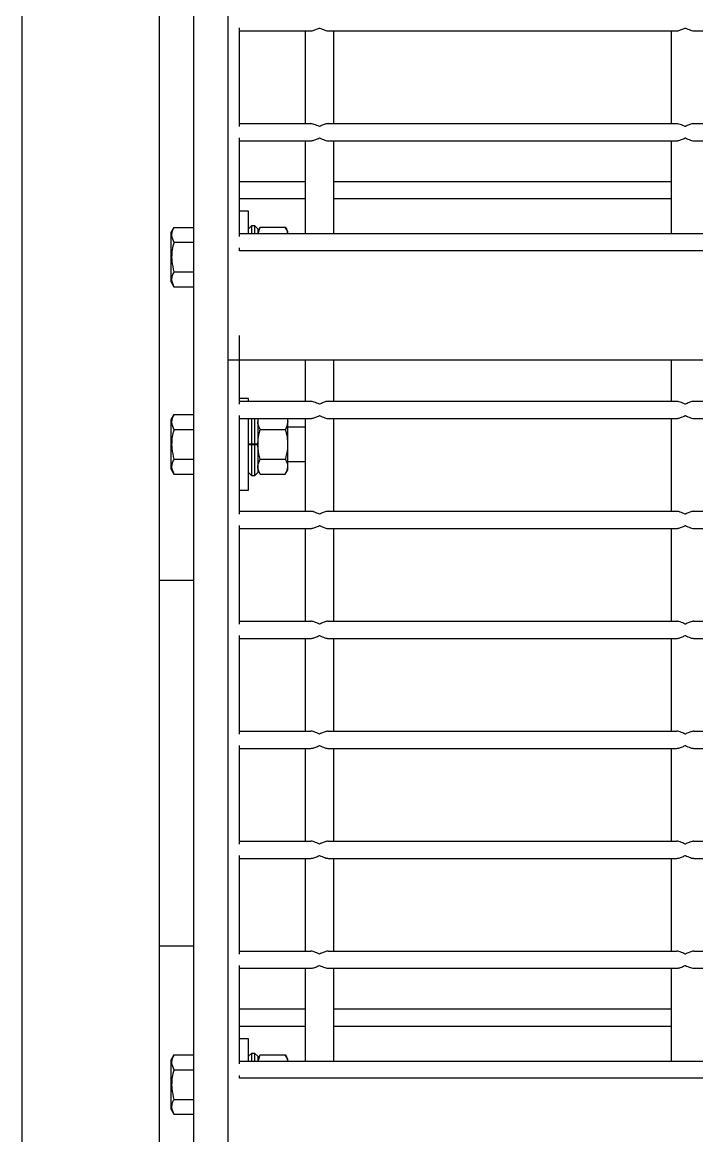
# Model space of a CAD drawing. Header units: millimetres. Extents: x 1293 to 41893, y 1011 to 26911.
# Drawn here: x 13086.5 to 13211.4, y 11343.5 to 11549.6 of the extents above; entities that cross this region are included whole.
import ezdxf

# ---------------------------------------------------------------- set-up
doc = ezdxf.new("R2010")
doc.units = ezdxf.units.MM
doc.header["$LTSCALE"] = 50

msp = doc.modelspace()

# ---------------------------------------------------------------- linework, layer by layer
at = {"color": 7, "linetype": 'Continuous', "lineweight": 25}
for p, q in [((13118.2601497, 11156.0549012), (13118.2601497, 13206.5065398)), ((13124.6101497, 11156.0549012), (13124.6101497, 13206.5065398)), ((13086.5101497, 11155.9260983), (13086.5101497, 13202.969236)), ((13111.9101497, 11155.9260983), (13111.9101497, 13202.969236)), ((13126.7301497, 11530.3018202), (13126.7301497, 11548.5451535)), ((13126.7301497, 11548.0159869), (13139.9593163, 11548.0159869)), ((13138.900983, 11548.0159869), (13138.900983, 11530.8309869)), ((13143.1343163, 11548.0159869), (13207.6926497, 11548.0159869)), ((13144.1926497, 11530.8309869), (13144.1926497, 11548.0159869)), ((13206.6343163, 11548.0159869), (13206.6343163, 11530.8309869)), ((13210.8676497, 11548.0159869), (13275.425983, 11548.0159869)), ((13126.7301497, 11530.8309869), (13139.9593163, 11530.8309869)), ((13143.1343163, 11530.8309869), (13207.6926497, 11530.8309869)), ((13210.8676497, 11530.8309869), (13275.425983, 11530.8309869)), ((13126.7301497, 11509.9418202), (13126.7301497, 11528.1851535)), ((13126.7301497, 11527.6559869), (13139.9593163, 11527.6559869)), ((13138.900983, 11527.6559869), (13138.900983, 11510.4709869)), ((13143.1343163, 11527.6559869), (13207.6926497, 11527.6559869)), ((13144.1926497, 11510.4709869), (13144.1926497, 11527.6559869)), ((13206.6343163, 11527.6559869), (13206.6343163, 11510.4709869)), ((13210.8676497, 11527.6559869), (13275.425983, 11527.6559869)), ((13126.7301497, 11520.1420983), (13138.900983, 11520.1420983)), ((13144.1926497, 11520.1420983), (13206.6343163, 11520.1420983)), ((13126.7301497, 11516.9670983), (13138.900983, 11516.9670983)), ((13144.1926497, 11516.9670983), (13206.6343163, 11516.9670983)), ((13128.4201497, 11514.6043202), (13126.7301497, 11514.6043202)), ((13128.4201497, 11510.4709869), (13128.4201497, 11514.6043202)), ((13114.5938513, 11511.6369149), (13114.0268163, 11510.6547815)), ((13114.5938513, 11511.6369149), (13118.2601497, 11511.6369149)), ((13128.9493163, 11511.8909869), (13128.4201497, 11511.3618202)), ((13129.5843163, 11511.8909869), (13128.9493163, 11511.8909869)), ((13128.9493163, 11511.8909869), (13128.9493163, 11510.4709869)), ((13130.113483, 11511.3618202), (13129.5843163, 11511.8909869)), ((13129.5843163, 11510.4709869), (13129.5843163, 11511.8909869)), ((13130.5660802, 11511.6409869), (13130.113483, 11510.8570655)), ((13130.1780255, 11510.4709869), (13130.5660802, 11511.6409869)), ((13130.5660802, 11511.6409869), (13135.2171358, 11511.6409869)), ((13135.669733, 11510.8570655), (13135.2171358, 11511.6409869)), ((13114.0268163, 11510.6547815), (13114.0268163, 11501.6205256)), ((13126.7301497, 11510.4709869), (13630.4968163, 11510.4709869)), ((13130.113483, 11511.3618202), (13130.113483, 11510.4709869)), ((13135.669733, 11510.4709869), (13135.669733, 11510.8570655)), ((13114.5938513, 11508.8872842), (13118.2601497, 11508.8872842)), ((13126.7301497, 11507.2959869), (13126.7301497, 11507.8251535)), ((13630.4968163, 11507.2959869), (13126.7301497, 11507.2959869)), ((13114.5938513, 11503.3880229), (13118.2601497, 11503.3880229)), ((13114.0268163, 11501.6205256), (13114.5938513, 11500.6383922)), ((13114.5938513, 11500.6383922), (13118.2601497, 11500.6383922)), ((13126.7301497, 11478.8929316), (13126.7301497, 11491.6389869)), ((13124.6101497, 11487.0843202), (13632.6168163, 11487.0843202)), ((13138.900983, 11487.0843202), (13138.900983, 11479.4220983)), ((13144.1926497, 11479.4220983), (13144.1926497, 11487.0843202)), ((13206.6343163, 11487.0843202), (13206.6343163, 11479.4220983)), ((13128.4201497, 11479.9287649), (13126.7301497, 11479.9287649)), ((13126.7301497, 11479.4220983), (13139.9593163, 11479.4220983)), ((13128.4201497, 11479.4220983), (13128.4201497, 11479.9287649)), ((13143.1343163, 11479.4220983), (13207.6926497, 11479.4220983)), ((13210.8676497, 11479.4220983), (13275.425983, 11479.4220983)), ((13114.5938513, 11476.9613596), (13114.0268163, 11475.9792262)), ((13114.5938513, 11476.9613596), (13118.2601497, 11476.9613596)), ((13126.7301497, 11458.5329316), (13126.7301497, 11476.7762649)), ((13114.0268163, 11475.9792262), (13114.0268163, 11466.9449703)), ((13126.7301497, 11476.2470983), (13139.9593163, 11476.2470983)), ((13128.4201497, 11462.9954316), (13128.4201497, 11476.2470983)), ((13128.9493163, 11476.2470983), (13128.9493163, 11471.4620983)), ((13129.5843163, 11471.4620983), (13129.5843163, 11476.2470983)), ((13130.1513503, 11476.2470983), (13130.113483, 11476.1815102)), ((13130.113483, 11476.2470983), (13130.113483, 11471.4620983)), ((13135.669733, 11476.1815102), (13135.6318657, 11476.2470983)), ((13135.669733, 11466.7426863), (13135.669733, 11476.1815102)), ((13138.900983, 11474.6370983), (13135.669733, 11474.6370983)), ((13138.900983, 11476.2470983), (13138.900983, 11459.0620983)), ((13143.1343163, 11476.2470983), (13207.6926497, 11476.2470983)), ((13144.1926497, 11459.0620983), (13144.1926497, 11476.2470983)), ((13206.6343163, 11476.2470983), (13206.6343163, 11459.0620983)), ((13210.8676497, 11476.2470983), (13275.425983, 11476.2470983)), ((13114.5938513, 11474.2117289), (13118.2601497, 11474.2117289)), ((13130.562557, 11474.2076659), (13135.220659, 11474.2076659)), ((13130.113483, 11471.4620983), (13128.4201497, 11471.4620983)), ((13128.9493163, 11471.436009), (13128.4201497, 11471.4318423)), ((13128.4201497, 11471.4209631), (13128.9493163, 11471.4167964)), ((13128.9493163, 11471.436009), (13129.5843163, 11471.436009)), ((13128.9493163, 11471.4167964), (13128.9493163, 11465.7087649)), ((13129.5843163, 11471.4167964), (13128.9493163, 11471.4167964)), ((13130.113483, 11471.4318423), (13129.5843163, 11471.436009)), ((13129.5843163, 11471.4167964), (13130.113483, 11471.4209631)), ((13129.5843163, 11465.7087649), (13129.5843163, 11471.4167964)), ((13130.113483, 11471.4249375), (13130.113483, 11466.2379316)), ((13114.5938513, 11468.7124676), (13118.2601497, 11468.7124676)), ((13130.562557, 11468.7165306), (13135.220659, 11468.7165306)), ((13135.669733, 11468.2870983), (13138.900983, 11468.2870983)), ((13114.0268163, 11466.9449703), (13114.5938513, 11465.9628369)), ((13128.4201497, 11466.2379316), (13128.9493163, 11465.7087649)), ((13129.5843163, 11465.7087649), (13130.113483, 11466.2379316)), ((13130.113483, 11466.7426863), (13130.5660802, 11465.9587649)), ((13135.2171358, 11465.9587649), (13135.669733, 11466.7426863)), ((13114.5938513, 11465.9628369), (13118.2601497, 11465.9628369)), ((13128.9493163, 11465.7087649), (13129.5843163, 11465.7087649)), ((13130.5660802, 11465.9587649), (13135.2171358, 11465.9587649)), ((13126.7301497, 11462.9954316), (13128.4201497, 11462.9954316)), ((13126.7301497, 11459.0620983), (13139.9593163, 11459.0620983)), ((13143.1343163, 11459.0620983), (13207.6926497, 11459.0620983)), ((13210.8676497, 11459.0620983), (13275.425983, 11459.0620983)), ((13126.7301497, 11438.1729316), (13126.7301497, 11456.4162649)), ((13126.7301497, 11455.8870983), (13139.9593163, 11455.8870983)), ((13138.900983, 11455.8870983), (13138.900983, 11438.7020983)), ((13143.1343163, 11455.8870983), (13207.6926497, 11455.8870983)), ((13144.1926497, 11438.7020983), (13144.1926497, 11455.8870983)), ((13206.6343163, 11455.8870983), (13206.6343163, 11438.7020983)), ((13210.8676497, 11455.8870983), (13275.425983, 11455.8870983)), ((13118.2601497, 11446.2620983), (13111.9101497, 11446.2620983)), ((13126.7301497, 11438.7020983), (13139.9593163, 11438.7020983)), ((13143.1343163, 11438.7020983), (13207.6926497, 11438.7020983)), ((13210.8676497, 11438.7020983), (13275.425983, 11438.7020983)), ((13126.7301497, 11417.8129316), (13126.7301497, 11436.0562649)), ((13126.7301497, 11435.5270983), (13139.9593163, 11435.5270983)), ((13138.900983, 11435.5270983), (13138.900983, 11418.3420983)), ((13143.1343163, 11435.5270983), (13207.6926497, 11435.5270983)), ((13144.1926497, 11418.3420983), (13144.1926497, 11435.5270983)), ((13206.6343163, 11435.5270983), (13206.6343163, 11418.3420983)), ((13210.8676497, 11435.5270983), (13275.425983, 11435.5270983)), ((13126.7301497, 11418.3420983), (13139.9593163, 11418.3420983)), ((13143.1343163, 11418.3420983), (13207.6926497, 11418.3420983)), ((13210.8676497, 11418.3420983), (13275.425983, 11418.3420983)), ((13126.7301497, 11397.4529316), (13126.7301497, 11415.6962649)), ((13126.7301497, 11415.1670983), (13139.9593163, 11415.1670983)), ((13138.900983, 11415.1670983), (13138.900983, 11397.9820983)), ((13143.1343163, 11415.1670983), (13207.6926497, 11415.1670983)), ((13144.1926497, 11397.9820983), (13144.1926497, 11415.1670983)), ((13206.6343163, 11415.1670983), (13206.6343163, 11397.9820983)), ((13210.8676497, 11415.1670983), (13275.425983, 11415.1670983)), ((13126.7301497, 11397.9820983), (13139.9593163, 11397.9820983)), ((13143.1343163, 11397.9820983), (13207.6926497, 11397.9820983)), ((13210.8676497, 11397.9820983), (13275.425983, 11397.9820983)), ((13126.7301497, 11377.0929316), (13126.7301497, 11395.3362649)), ((13126.7301497, 11394.8070983), (13139.9593163, 11394.8070983)), ((13138.900983, 11394.8070983), (13138.900983, 11377.6220983)), ((13143.1343163, 11394.8070983), (13207.6926497, 11394.8070983)), ((13144.1926497, 11377.6220983), (13144.1926497, 11394.8070983)), ((13206.6343163, 11394.8070983), (13206.6343163, 11377.6220983)), ((13210.8676497, 11394.8070983), (13275.425983, 11394.8070983)), ((13118.2601497, 11378.5287649), (13111.9101497, 11378.5287649)), ((13126.7301497, 11377.6220983), (13139.9593163, 11377.6220983)), ((13143.1343163, 11377.6220983), (13207.6926497, 11377.6220983)), ((13210.8676497, 11377.6220983), (13275.425983, 11377.6220983)), ((13126.7301497, 11356.7329316), (13126.7301497, 11374.9762649)), ((13126.7301497, 11374.4470983), (13139.9593163, 11374.4470983)), ((13138.900983, 11374.4470983), (13138.900983, 11357.2620983)), ((13143.1343163, 11374.4470983), (13207.6926497, 11374.4470983)), ((13144.1926497, 11357.2620983), (13144.1926497, 11374.4470983)), ((13206.6343163, 11374.4470983), (13206.6343163, 11357.2620983)), ((13210.8676497, 11374.4470983), (13275.425983, 11374.4470983)), ((13126.7301497, 11366.9332096), (13138.900983, 11366.9332096)), ((13144.1926497, 11366.9332096), (13206.6343163, 11366.9332096)), ((13126.7301497, 11363.7582096), (13138.900983, 11363.7582096)), ((13144.1926497, 11363.7582096), (13206.6343163, 11363.7582096)), ((13128.4201497, 11361.3954316), (13126.7301497, 11361.3954316)), ((13128.4201497, 11357.2620983), (13128.4201497, 11361.3954316)), ((13114.5938513, 11358.4280262), (13114.0268163, 11357.4458929)), ((13114.0268163, 11357.4458929), (13114.0268163, 11348.4116369)), ((13114.5938513, 11358.4280262), (13118.2601497, 11358.4280262)), ((13126.7301497, 11357.2620983), (13630.4968163, 11357.2620983)), ((13128.9493163, 11358.6820983), (13128.4201497, 11358.1529316)), ((13129.5843163, 11358.6820983), (13128.9493163, 11358.6820983)), ((13128.9493163, 11358.6820983), (13128.9493163, 11357.2620983)), ((13130.113483, 11358.1529316), (13129.5843163, 11358.6820983)), ((13129.5843163, 11357.2620983), (13129.5843163, 11358.6820983)), ((13130.5660802, 11358.4320983), (13130.113483, 11357.6481769)), ((13130.113483, 11358.1529316), (13130.113483, 11357.2620983)), ((13130.1780255, 11357.2620983), (13130.5660802, 11358.4320983)), ((13130.5660802, 11358.4320983), (13135.2171358, 11358.4320983)), ((13135.669733, 11357.6481769), (13135.2171358, 11358.4320983)), ((13135.669733, 11357.2620983), (13135.669733, 11357.6481769)), ((13114.5938513, 11355.6783956), (13118.2601497, 11355.6783956)), ((13126.7301497, 11354.0870983), (13126.7301497, 11354.6162649)), ((13630.4968163, 11354.0870983), (13126.7301497, 11354.0870983)), ((13114.5938513, 11350.1791343), (13118.2601497, 11350.1791343)), ((13114.0268163, 11348.4116369), (13114.5938513, 11347.4295036)), ((13114.5938513, 11347.4295036), (13118.2601497, 11347.4295036))]:
    msp.add_line(p, q, dxfattribs=at)
for points, knots in [([(13139.9593163, 11548.0159869), (13140.0438516, 11548.0225483), (13140.3210863, 11548.0440666), (13140.8561457, 11548.238874), (13141.3074794, 11548.4381143), (13141.5442604, 11548.5440104), (13141.5468163, 11548.5451535)], [0, 0, 0, 0, 0.1723614537, 0.5652622383, 0.9953071929, 1, 1, 1, 1]), ([(13141.5468163, 11548.5451535), (13141.5493722, 11548.5440105), (13141.8693106, 11548.4009296), (13142.3448262, 11548.188659), (13142.8674681, 11548.0323144), (13143.0682235, 11548.0200309), (13143.1343163, 11548.0159869)], [0, 0, 0, 0, 0.00469712726, 0.5879730072, 0.8643521995, 1, 1, 1, 1]), ([(13207.6926497, 11548.0159869), (13207.7771849, 11548.0225483), (13208.0544196, 11548.0440666), (13208.5894791, 11548.238874), (13209.0408128, 11548.4381143), (13209.2775937, 11548.5440104), (13209.2801497, 11548.5451535)], [0, 0, 0, 0, 0.1723614537, 0.5652622384, 0.9953071929, 1, 1, 1, 1]), ([(13209.2801497, 11548.5451535), (13209.2827055, 11548.5440105), (13209.6026439, 11548.4009296), (13210.0781596, 11548.188659), (13210.6008014, 11548.0323144), (13210.8015568, 11548.0200309), (13210.8676497, 11548.0159869)], [0, 0, 0, 0, 0.0046971273, 0.5879730073, 0.8643521995, 1, 1, 1, 1]), ([(13141.5468163, 11530.3018202), (13141.5442604, 11530.3029632), (13141.2243221, 11530.4460441), (13140.7488064, 11530.6583148), (13140.2261645, 11530.8146593), (13140.0254092, 11530.8269429), (13139.9593163, 11530.8309869)], [0, 0, 0, 0, 0.0046971273, 0.5879730072, 0.8643521995, 1, 1, 1, 1]), ([(13143.1343163, 11530.8309869), (13143.0497811, 11530.8244255), (13142.7725464, 11530.8029071), (13142.2374869, 11530.6080997), (13141.7861532, 11530.4088595), (13141.5493723, 11530.3029633), (13141.5468163, 11530.3018202)], [0, 0, 0, 0, 0.1723614537, 0.5652622383, 0.9953071929, 1, 1, 1, 1]), ([(13209.2801497, 11530.3018202), (13209.2775938, 11530.3029632), (13208.9576554, 11530.4460441), (13208.4821398, 11530.6583148), (13207.9594979, 11530.8146593), (13207.7587425, 11530.8269429), (13207.6926497, 11530.8309869)], [0, 0, 0, 0, 0.0046971273, 0.5879730072, 0.8643521995, 1, 1, 1, 1]), ([(13210.8676497, 11530.8309869), (13210.7831144, 11530.8244255), (13210.5058797, 11530.8029071), (13209.9708202, 11530.6080997), (13209.5194866, 11530.4088595), (13209.2827056, 11530.3029633), (13209.2801497, 11530.3018202)], [0, 0, 0, 0, 0.1723614537, 0.5652622383, 0.9953071929, 1, 1, 1, 1]), ([(13139.9593163, 11527.6559869), (13140.0438516, 11527.6625483), (13140.3210863, 11527.6840666), (13140.8561457, 11527.878874), (13141.3074794, 11528.0781143), (13141.5442604, 11528.1840104), (13141.5468163, 11528.1851535)], [0, 0, 0, 0, 0.1723614537, 0.5652622383, 0.9953071929, 1, 1, 1, 1]), ([(13141.5468163, 11528.1851535), (13141.5493722, 11528.1840105), (13141.8693106, 11528.0409296), (13142.3448262, 11527.828659), (13142.8674681, 11527.6723144), (13143.0682235, 11527.6600309), (13143.1343163, 11527.6559869)], [0, 0, 0, 0, 0.0046971273, 0.5879730072, 0.8643521995, 1, 1, 1, 1]), ([(13207.6926497, 11527.6559869), (13207.7771849, 11527.6625483), (13208.0544196, 11527.6840666), (13208.5894791, 11527.878874), (13209.0408128, 11528.0781143), (13209.2775937, 11528.1840104), (13209.2801497, 11528.1851535)], [0, 0, 0, 0, 0.1723614537, 0.5652622384, 0.9953071929, 1, 1, 1, 1]), ([(13209.2801497, 11528.1851535), (13209.2827055, 11528.1840105), (13209.6026439, 11528.0409296), (13210.0781596, 11527.828659), (13210.6008014, 11527.6723144), (13210.8015568, 11527.6600309), (13210.8676497, 11527.6559869)], [0, 0, 0, 0, 0.0046971273, 0.5879730073, 0.8643521995, 1, 1, 1, 1]), ([(13114.5938513, 11511.6369149), (13114.4719416, 11511.398409), (13114.2254787, 11510.9162254), (13114.0887073, 11509.9804209), (13114.3982515, 11509.3105641), (13114.5938513, 11508.8872842)], [0, 0, 0, 0, 0.2648633469, 0.5354700776, 1, 1, 1, 1]), ([(13135.2171358, 11511.6409869), (13135.3487502, 11511.401972), (13135.5601683, 11511.0180314), (13135.5902766, 11510.620894), (13135.6016416, 11510.4709869)], [0, 0, 0, 0, 0.62253099059, 1, 1, 1, 1]), ([(13114.5938513, 11508.8872842), (13114.5295797, 11508.6512578), (13114.3434158, 11507.9676028), (13114.157634, 11506.7947137), (13114.1558616, 11505.1686425), (13114.4318325, 11504.0467001), (13114.5938513, 11503.3880229)], [0, 0, 0, 0, 0.1315464599, 0.3810267709, 0.6366091688, 1, 1, 1, 1]), ([(13114.5938513, 11503.3880229), (13114.4719416, 11503.149517), (13114.2254787, 11502.6673335), (13114.0887073, 11501.7315289), (13114.3982515, 11501.0616721), (13114.5938513, 11500.6383922)], [0, 0, 0, 0, 0.2648633469, 0.5354700776, 1, 1, 1, 1]), ([(13141.5468163, 11478.8929316), (13141.5442604, 11478.8940746), (13141.2243221, 11479.0371555), (13140.7488064, 11479.2494261), (13140.2261645, 11479.4057707), (13140.0254092, 11479.4180543), (13139.9593163, 11479.4220983)], [0, 0, 0, 0, 0.0046971273, 0.5879730072, 0.8643521995, 1, 1, 1, 1]), ([(13143.1343163, 11479.4220983), (13143.0497811, 11479.4155368), (13142.7725464, 11479.3940185), (13142.2374869, 11479.1992111), (13141.7861532, 11478.9999708), (13141.5493723, 11478.8940747), (13141.5468163, 11478.8929316)], [0, 0, 0, 0, 0.1723614537, 0.5652622383, 0.9953071929, 1, 1, 1, 1]), ([(13209.2801497, 11478.8929316), (13209.2775938, 11478.8940746), (13208.9576554, 11479.0371555), (13208.4821398, 11479.2494261), (13207.9594979, 11479.4057707), (13207.7587425, 11479.4180543), (13207.6926497, 11479.4220983)], [0, 0, 0, 0, 0.0046971273, 0.5879730072, 0.8643521995, 1, 1, 1, 1]), ([(13210.8676497, 11479.4220983), (13210.7831144, 11479.4155368), (13210.5058797, 11479.3940185), (13209.9708202, 11479.1992111), (13209.5194866, 11478.9999708), (13209.2827056, 11478.8940747), (13209.2801497, 11478.8929316)], [0, 0, 0, 0, 0.1723614537, 0.5652622383, 0.9953071929, 1, 1, 1, 1]), ([(13114.5938513, 11476.9613596), (13114.4719416, 11476.7228537), (13114.2254787, 11476.2406701), (13114.0887073, 11475.3048656), (13114.3982515, 11474.6350088), (13114.5938513, 11474.2117289)], [0, 0, 0, 0, 0.2648633469, 0.5354700776, 1, 1, 1, 1]), ([(13139.9593163, 11476.2470983), (13140.0438516, 11476.2536597), (13140.3210863, 11476.275178), (13140.8561457, 11476.4699854), (13141.3074794, 11476.6692257), (13141.5442604, 11476.7751218), (13141.5468163, 11476.7762649)], [0, 0, 0, 0, 0.1723614537, 0.5652622383, 0.9953071929, 1, 1, 1, 1]), ([(13141.5468163, 11476.7762649), (13141.5493722, 11476.7751219), (13141.8693106, 11476.632041), (13142.3448262, 11476.4197704), (13142.8674681, 11476.2634258), (13143.0682235, 11476.2511423), (13143.1343163, 11476.2470983)], [0, 0, 0, 0, 0.0046971273, 0.5879730072, 0.8643521995, 1, 1, 1, 1]), ([(13207.6926497, 11476.2470983), (13207.7771849, 11476.2536597), (13208.0544196, 11476.275178), (13208.5894791, 11476.4699854), (13209.0408128, 11476.6692257), (13209.2775937, 11476.7751218), (13209.2801497, 11476.7762649)], [0, 0, 0, 0, 0.1723614537, 0.5652622384, 0.9953071929, 1, 1, 1, 1]), ([(13209.2801497, 11476.7762649), (13209.2827055, 11476.7751219), (13209.6026439, 11476.632041), (13210.0781596, 11476.4197704), (13210.6008014, 11476.2634258), (13210.8015568, 11476.2511423), (13210.8676497, 11476.2470983)], [0, 0, 0, 0, 0.0046971273, 0.5879730073, 0.8643521995, 1, 1, 1, 1]), ([(13130.562557, 11474.2076659), (13130.4434934, 11474.4465159), (13130.2027821, 11474.9293999), (13130.0647162, 11475.625134), (13130.2486091, 11476.0598311), (13130.3278301, 11476.2470983)], [0, 0, 0, 0, 0.3577842349, 0.7233338549, 1, 1, 1, 1]), ([(13135.5399937, 11476.2470983), (13135.5405677, 11476.2458231), (13135.6518338, 11475.9986353), (13135.7032409, 11475.3017976), (13135.4075268, 11474.6313411), (13135.220659, 11474.2076659)], [0, 0, 0, 0, 0.0019050038, 0.3692833919, 1, 1, 1, 1]), ([(13114.5938513, 11474.2117289), (13114.5295797, 11473.9757025), (13114.3434158, 11473.2920475), (13114.157634, 11472.1191584), (13114.1558616, 11470.4930873), (13114.4318325, 11469.3711448), (13114.5938513, 11468.7124676)], [0, 0, 0, 0, 0.1315464599, 0.3810267709, 0.6366091688, 1, 1, 1, 1]), ([(13130.562557, 11468.7165306), (13130.4000796, 11469.3786652), (13130.1266063, 11470.4931351), (13130.1276757, 11472.1234099), (13130.3126613, 11473.2903765), (13130.5002283, 11473.9788765), (13130.562557, 11474.2076659)], [0, 0, 0, 0, 0.365780177, 0.6156618098, 0.8722839524, 1, 1, 1, 1]), ([(13135.220659, 11474.2076659), (13135.2829894, 11473.9788728), (13135.467425, 11473.3018737), (13135.6544279, 11472.1355738), (13135.6594288, 11470.5047556), (13135.383124, 11469.3786635), (13135.220659, 11468.7165306)], [0, 0, 0, 0, 0.1277165798, 0.3779136182, 0.6342182989, 1, 1, 1, 1]), ([(13114.5938513, 11468.7124676), (13114.4719416, 11468.4739617), (13114.2254787, 11467.9917782), (13114.0887073, 11467.0559736), (13114.3982515, 11466.3861168), (13114.5938513, 11465.9628369)], [0, 0, 0, 0, 0.2648633469, 0.5354700776, 1, 1, 1, 1]), ([(13130.5660802, 11465.9587649), (13130.4437711, 11466.197933), (13130.1965057, 11466.681446), (13130.057968, 11467.6199801), (13130.3671675, 11468.2919188), (13130.562557, 11468.7165306)], [0, 0, 0, 0, 0.2648580026, 0.535448761, 1, 1, 1, 1]), ([(13135.220659, 11468.7165306), (13135.3423698, 11468.4775629), (13135.588433, 11467.9944411), (13135.7244648, 11467.0558231), (13135.4136872, 11466.3837914), (13135.2171358, 11465.9587649)], [0, 0, 0, 0, 0.2645663682, 0.5348749116, 1, 1, 1, 1]), ([(13141.5468163, 11458.5329316), (13141.5442604, 11458.5340746), (13141.2243221, 11458.6771555), (13140.7488064, 11458.8894261), (13140.2261645, 11459.0457707), (13140.0254092, 11459.0580543), (13139.9593163, 11459.0620983)], [0, 0, 0, 0, 0.0046971273, 0.5879730072, 0.8643521995, 1, 1, 1, 1]), ([(13143.1343163, 11459.0620983), (13143.0497811, 11459.0555368), (13142.7725464, 11459.0340185), (13142.2374869, 11458.8392111), (13141.7861532, 11458.6399708), (13141.5493723, 11458.5340747), (13141.5468163, 11458.5329316)], [0, 0, 0, 0, 0.1723614537, 0.5652622383, 0.9953071929, 1, 1, 1, 1]), ([(13209.2801497, 11458.5329316), (13209.2775938, 11458.5340746), (13208.9576554, 11458.6771555), (13208.4821398, 11458.8894261), (13207.9594979, 11459.0457707), (13207.7587425, 11459.0580543), (13207.6926497, 11459.0620983)], [0, 0, 0, 0, 0.0046971273, 0.5879730072, 0.8643521995, 1, 1, 1, 1]), ([(13210.8676497, 11459.0620983), (13210.7831144, 11459.0555368), (13210.5058797, 11459.0340185), (13209.9708202, 11458.8392111), (13209.5194866, 11458.6399708), (13209.2827056, 11458.5340747), (13209.2801497, 11458.5329316)], [0, 0, 0, 0, 0.1723614537, 0.5652622383, 0.9953071929, 1, 1, 1, 1]), ([(13139.9593163, 11455.8870983), (13140.0438516, 11455.8936597), (13140.3210863, 11455.915178), (13140.8561457, 11456.1099854), (13141.3074794, 11456.3092257), (13141.5442604, 11456.4151218), (13141.5468163, 11456.4162649)], [0, 0, 0, 0, 0.1723614537, 0.5652622383, 0.9953071929, 1, 1, 1, 1]), ([(13141.5468163, 11456.4162649), (13141.5493722, 11456.4151219), (13141.8693106, 11456.272041), (13142.3448262, 11456.0597704), (13142.8674681, 11455.9034258), (13143.0682235, 11455.8911423), (13143.1343163, 11455.8870983)], [0, 0, 0, 0, 0.0046971273, 0.5879730072, 0.8643521995, 1, 1, 1, 1]), ([(13207.6926497, 11455.8870983), (13207.7771849, 11455.8936597), (13208.0544196, 11455.915178), (13208.5894791, 11456.1099854), (13209.0408128, 11456.3092257), (13209.2775937, 11456.4151218), (13209.2801497, 11456.4162649)], [0, 0, 0, 0, 0.1723614537, 0.5652622384, 0.9953071929, 1, 1, 1, 1]), ([(13209.2801497, 11456.4162649), (13209.2827055, 11456.4151219), (13209.6026439, 11456.272041), (13210.0781596, 11456.0597704), (13210.6008014, 11455.9034258), (13210.8015568, 11455.8911423), (13210.8676497, 11455.8870983)], [0, 0, 0, 0, 0.0046971273, 0.5879730073, 0.8643521995, 1, 1, 1, 1]), ([(13141.5468163, 11438.1729316), (13141.5442604, 11438.1740746), (13141.2243221, 11438.3171555), (13140.7488064, 11438.5294261), (13140.2261645, 11438.6857707), (13140.0254092, 11438.6980543), (13139.9593163, 11438.7020983)], [0, 0, 0, 0, 0.0046971273, 0.5879730072, 0.8643521995, 1, 1, 1, 1]), ([(13143.1343163, 11438.7020983), (13143.0497811, 11438.6955368), (13142.7725464, 11438.6740185), (13142.2374869, 11438.4792111), (13141.7861532, 11438.2799708), (13141.5493723, 11438.1740747), (13141.5468163, 11438.1729316)], [0, 0, 0, 0, 0.1723614537, 0.5652622383, 0.9953071929, 1, 1, 1, 1]), ([(13209.2801497, 11438.1729316), (13209.2775938, 11438.1740746), (13208.9576554, 11438.3171555), (13208.4821398, 11438.5294261), (13207.9594979, 11438.6857707), (13207.7587425, 11438.6980543), (13207.6926497, 11438.7020983)], [0, 0, 0, 0, 0.0046971273, 0.5879730072, 0.8643521995, 1, 1, 1, 1]), ([(13210.8676497, 11438.7020983), (13210.7831144, 11438.6955368), (13210.5058797, 11438.6740185), (13209.9708202, 11438.4792111), (13209.5194866, 11438.2799708), (13209.2827056, 11438.1740747), (13209.2801497, 11438.1729316)], [0, 0, 0, 0, 0.17236145367, 0.56526223835, 0.99530719289, 1, 1, 1, 1]), ([(13139.9593163, 11435.5270983), (13140.0438516, 11435.5336597), (13140.3210863, 11435.555178), (13140.8561457, 11435.7499854), (13141.3074794, 11435.9492257), (13141.5442604, 11436.0551218), (13141.5468163, 11436.0562649)], [0, 0, 0, 0, 0.1723614537, 0.5652622383, 0.9953071929, 1, 1, 1, 1]), ([(13141.5468163, 11436.0562649), (13141.5493722, 11436.0551219), (13141.8693106, 11435.912041), (13142.3448262, 11435.6997704), (13142.8674681, 11435.5434258), (13143.0682235, 11435.5311423), (13143.1343163, 11435.5270983)], [0, 0, 0, 0, 0.0046971273, 0.5879730072, 0.8643521995, 1, 1, 1, 1]), ([(13207.6926497, 11435.5270983), (13207.7771849, 11435.5336597), (13208.0544196, 11435.555178), (13208.5894791, 11435.7499854), (13209.0408128, 11435.9492257), (13209.2775937, 11436.0551218), (13209.2801497, 11436.0562649)], [0, 0, 0, 0, 0.1723614537, 0.5652622384, 0.9953071929, 1, 1, 1, 1]), ([(13209.2801497, 11436.0562649), (13209.2827055, 11436.0551219), (13209.6026439, 11435.912041), (13210.0781596, 11435.6997704), (13210.6008014, 11435.5434258), (13210.8015568, 11435.5311423), (13210.8676497, 11435.5270983)], [0, 0, 0, 0, 0.0046971273, 0.5879730073, 0.8643521995, 1, 1, 1, 1]), ([(13141.5468163, 11417.8129316), (13141.5442604, 11417.8140746), (13141.2243221, 11417.9571555), (13140.7488064, 11418.1694261), (13140.2261645, 11418.3257707), (13140.0254092, 11418.3380543), (13139.9593163, 11418.3420983)], [0, 0, 0, 0, 0.0046971273, 0.5879730072, 0.8643521995, 1, 1, 1, 1]), ([(13143.1343163, 11418.3420983), (13143.0497811, 11418.3355368), (13142.7725464, 11418.3140185), (13142.2374869, 11418.1192111), (13141.7861532, 11417.9199708), (13141.5493723, 11417.8140747), (13141.5468163, 11417.8129316)], [0, 0, 0, 0, 0.17236145365, 0.56526223831, 0.99530719289, 1, 1, 1, 1]), ([(13209.2801497, 11417.8129316), (13209.2775938, 11417.8140746), (13208.9576554, 11417.9571555), (13208.4821398, 11418.1694261), (13207.9594979, 11418.3257707), (13207.7587425, 11418.3380543), (13207.6926497, 11418.3420983)], [0, 0, 0, 0, 0.0046971273, 0.5879730072, 0.8643521995, 1, 1, 1, 1]), ([(13210.8676497, 11418.3420983), (13210.7831144, 11418.3355368), (13210.5058797, 11418.3140185), (13209.9708202, 11418.1192111), (13209.5194866, 11417.9199708), (13209.2827056, 11417.8140747), (13209.2801497, 11417.8129316)], [0, 0, 0, 0, 0.1723614537, 0.5652622383, 0.9953071929, 1, 1, 1, 1]), ([(13139.9593163, 11415.1670983), (13140.0438516, 11415.1736597), (13140.3210863, 11415.195178), (13140.8561457, 11415.3899854), (13141.3074794, 11415.5892257), (13141.5442604, 11415.6951218), (13141.5468163, 11415.6962649)], [0, 0, 0, 0, 0.1723614537, 0.5652622383, 0.9953071929, 1, 1, 1, 1]), ([(13141.5468163, 11415.6962649), (13141.5493722, 11415.6951219), (13141.8693106, 11415.552041), (13142.3448262, 11415.3397704), (13142.8674681, 11415.1834258), (13143.0682235, 11415.1711423), (13143.1343163, 11415.1670983)], [0, 0, 0, 0, 0.0046971273, 0.5879730072, 0.8643521995, 1, 1, 1, 1]), ([(13207.6926497, 11415.1670983), (13207.7771849, 11415.1736597), (13208.0544196, 11415.195178), (13208.5894791, 11415.3899854), (13209.0408128, 11415.5892257), (13209.2775937, 11415.6951218), (13209.2801497, 11415.6962649)], [0, 0, 0, 0, 0.17236145368, 0.56526223836, 0.99530719289, 1, 1, 1, 1]), ([(13209.2801497, 11415.6962649), (13209.2827055, 11415.6951219), (13209.6026439, 11415.552041), (13210.0781596, 11415.3397704), (13210.6008014, 11415.1834258), (13210.8015568, 11415.1711423), (13210.8676497, 11415.1670983)], [0, 0, 0, 0, 0.0046971273, 0.5879730073, 0.8643521995, 1, 1, 1, 1]), ([(13141.5468163, 11397.4529316), (13141.5442604, 11397.4540746), (13141.2243221, 11397.5971555), (13140.7488064, 11397.8094261), (13140.2261645, 11397.9657707), (13140.0254092, 11397.9780543), (13139.9593163, 11397.9820983)], [0, 0, 0, 0, 0.00469712726, 0.58797300717, 0.8643521995, 1, 1, 1, 1]), ([(13143.1343163, 11397.9820983), (13143.0497811, 11397.9755368), (13142.7725464, 11397.9540185), (13142.2374869, 11397.7592111), (13141.7861532, 11397.5599708), (13141.5493723, 11397.4540747), (13141.5468163, 11397.4529316)], [0, 0, 0, 0, 0.1723614537, 0.5652622383, 0.9953071929, 1, 1, 1, 1]), ([(13209.2801497, 11397.4529316), (13209.2775938, 11397.4540746), (13208.9576554, 11397.5971555), (13208.4821398, 11397.8094261), (13207.9594979, 11397.9657707), (13207.7587425, 11397.9780543), (13207.6926497, 11397.9820983)], [0, 0, 0, 0, 0.0046971273, 0.5879730072, 0.8643521995, 1, 1, 1, 1]), ([(13210.8676497, 11397.9820983), (13210.7831144, 11397.9755368), (13210.5058797, 11397.9540185), (13209.9708202, 11397.7592111), (13209.5194866, 11397.5599708), (13209.2827056, 11397.4540747), (13209.2801497, 11397.4529316)], [0, 0, 0, 0, 0.1723614537, 0.5652622383, 0.9953071929, 1, 1, 1, 1]), ([(13139.9593163, 11394.8070983), (13140.0438516, 11394.8136597), (13140.3210863, 11394.835178), (13140.8561457, 11395.0299854), (13141.3074794, 11395.2292257), (13141.5442604, 11395.3351218), (13141.5468163, 11395.3362649)], [0, 0, 0, 0, 0.1723614537, 0.5652622383, 0.9953071929, 1, 1, 1, 1]), ([(13141.5468163, 11395.3362649), (13141.5493722, 11395.3351219), (13141.8693106, 11395.192041), (13142.3448262, 11394.9797704), (13142.8674681, 11394.8234258), (13143.0682235, 11394.8111423), (13143.1343163, 11394.8070983)], [0, 0, 0, 0, 0.0046971273, 0.5879730072, 0.8643521995, 1, 1, 1, 1]), ([(13207.6926497, 11394.8070983), (13207.7771849, 11394.8136597), (13208.0544196, 11394.835178), (13208.5894791, 11395.0299854), (13209.0408128, 11395.2292257), (13209.2775937, 11395.3351218), (13209.2801497, 11395.3362649)], [0, 0, 0, 0, 0.17236145368, 0.56526223836, 0.99530719289, 1, 1, 1, 1]), ([(13209.2801497, 11395.3362649), (13209.2827055, 11395.3351219), (13209.6026439, 11395.192041), (13210.0781596, 11394.9797704), (13210.6008014, 11394.8234258), (13210.8015568, 11394.8111423), (13210.8676497, 11394.8070983)], [0, 0, 0, 0, 0.0046971273, 0.5879730073, 0.8643521995, 1, 1, 1, 1]), ([(13141.5468163, 11377.0929316), (13141.5442604, 11377.0940746), (13141.2243221, 11377.2371555), (13140.7488064, 11377.4494261), (13140.2261645, 11377.6057707), (13140.0254092, 11377.6180543), (13139.9593163, 11377.6220983)], [0, 0, 0, 0, 0.0046971273, 0.5879730072, 0.8643521995, 1, 1, 1, 1]), ([(13143.1343163, 11377.6220983), (13143.0497811, 11377.6155368), (13142.7725464, 11377.5940185), (13142.2374869, 11377.3992111), (13141.7861532, 11377.1999708), (13141.5493723, 11377.0940747), (13141.5468163, 11377.0929316)], [0, 0, 0, 0, 0.1723614537, 0.5652622383, 0.9953071929, 1, 1, 1, 1]), ([(13209.2801497, 11377.0929316), (13209.2775938, 11377.0940746), (13208.9576554, 11377.2371555), (13208.4821398, 11377.4494261), (13207.9594979, 11377.6057707), (13207.7587425, 11377.6180543), (13207.6926497, 11377.6220983)], [0, 0, 0, 0, 0.0046971273, 0.5879730072, 0.8643521995, 1, 1, 1, 1]), ([(13210.8676497, 11377.6220983), (13210.7831144, 11377.6155368), (13210.5058797, 11377.5940185), (13209.9708202, 11377.3992111), (13209.5194866, 11377.1999708), (13209.2827056, 11377.0940747), (13209.2801497, 11377.0929316)], [0, 0, 0, 0, 0.1723614537, 0.5652622383, 0.9953071929, 1, 1, 1, 1]), ([(13139.9593163, 11374.4470983), (13140.0438516, 11374.4536597), (13140.3210863, 11374.475178), (13140.8561457, 11374.6699854), (13141.3074794, 11374.8692257), (13141.5442604, 11374.9751218), (13141.5468163, 11374.9762649)], [0, 0, 0, 0, 0.1723614537, 0.5652622383, 0.9953071929, 1, 1, 1, 1]), ([(13141.5468163, 11374.9762649), (13141.5493722, 11374.9751219), (13141.8693106, 11374.832041), (13142.3448262, 11374.6197704), (13142.8674681, 11374.4634258), (13143.0682235, 11374.4511423), (13143.1343163, 11374.4470983)], [0, 0, 0, 0, 0.0046971273, 0.5879730072, 0.8643521995, 1, 1, 1, 1]), ([(13207.6926497, 11374.4470983), (13207.7771849, 11374.4536597), (13208.0544196, 11374.475178), (13208.5894791, 11374.6699854), (13209.0408128, 11374.8692257), (13209.2775937, 11374.9751218), (13209.2801497, 11374.9762649)], [0, 0, 0, 0, 0.17236145368, 0.56526223836, 0.99530719289, 1, 1, 1, 1]), ([(13209.2801497, 11374.9762649), (13209.2827055, 11374.9751219), (13209.6026439, 11374.832041), (13210.0781596, 11374.6197704), (13210.6008014, 11374.4634258), (13210.8015568, 11374.4511423), (13210.8676497, 11374.4470983)], [0, 0, 0, 0, 0.0046971273, 0.5879730073, 0.8643521995, 1, 1, 1, 1]), ([(13114.5938513, 11358.4280262), (13114.4719416, 11358.1895204), (13114.2254787, 11357.7073368), (13114.0887073, 11356.7715322), (13114.3982515, 11356.1016754), (13114.5938513, 11355.6783956)], [0, 0, 0, 0, 0.2648633469, 0.5354700776, 1, 1, 1, 1]), ([(13135.2171358, 11358.4320983), (13135.3487502, 11358.1930834), (13135.5601683, 11357.8091428), (13135.5902766, 11357.4120053), (13135.6016416, 11357.2620983)], [0, 0, 0, 0, 0.62253099059, 1, 1, 1, 1]), ([(13114.5938513, 11355.6783956), (13114.5295797, 11355.4423691), (13114.3434158, 11354.7587142), (13114.157634, 11353.5858251), (13114.1558616, 11351.9597539), (13114.4318325, 11350.8378115), (13114.5938513, 11350.1791343)], [0, 0, 0, 0, 0.1315464599, 0.3810267709, 0.6366091688, 1, 1, 1, 1]), ([(13114.5938513, 11350.1791343), (13114.4719416, 11349.9406284), (13114.2254787, 11349.4584448), (13114.0887073, 11348.5226403), (13114.3982515, 11347.8527835), (13114.5938513, 11347.4295036)], [0, 0, 0, 0, 0.2648633469, 0.5354700776, 1, 1, 1, 1])]:
    msp.add_open_spline(points, degree=3, knots=knots, dxfattribs=at)

doc.saveas('drawing.dxf')
